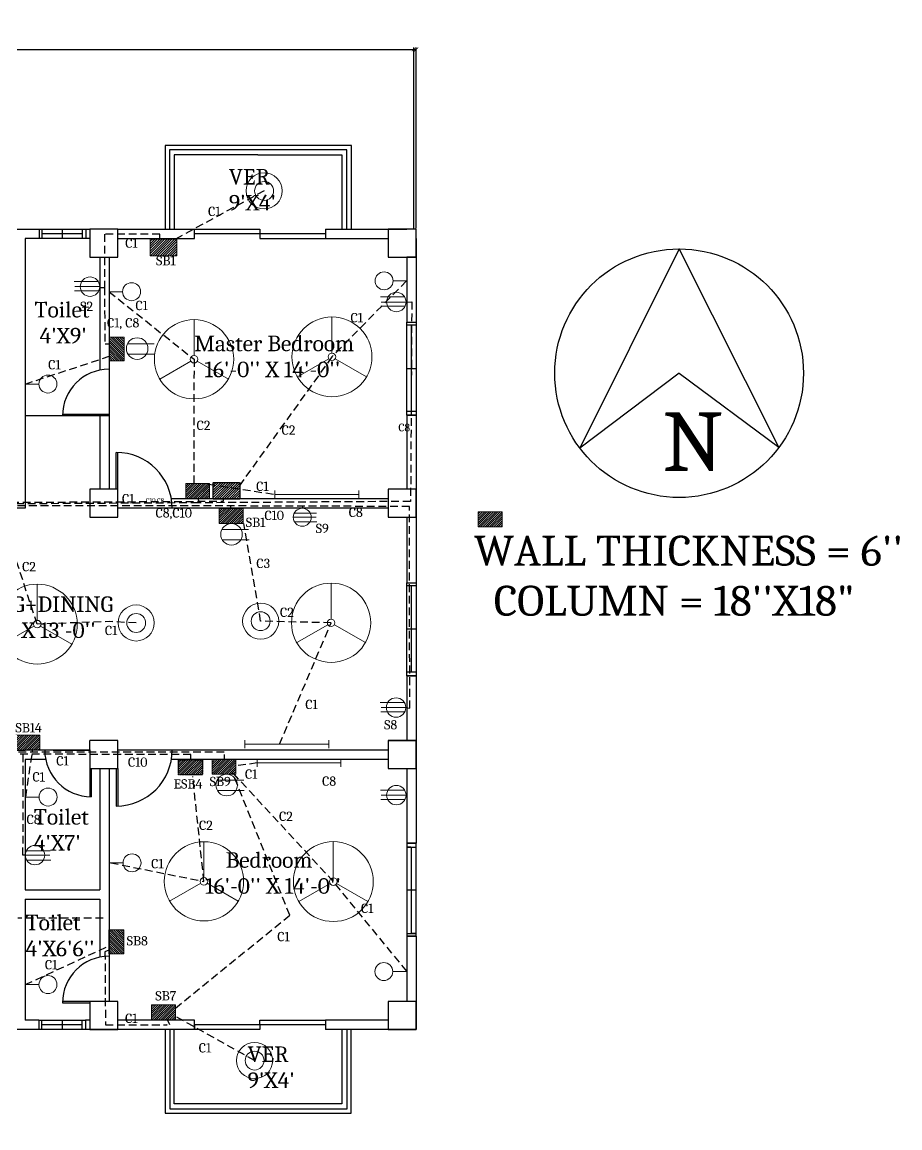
# Model space of a CAD drawing. Header units: inches. Extents: x -9560 to 22259, y -8480 to 5816.
# Drawn here: x 2286 to 2852, y 2246 to 2959 of the extents above; entities that cross this region are included whole.
import ezdxf

# ---------------------------------------------------------------- set-up
doc = ezdxf.new("R2010")
doc.units = ezdxf.units.IN
doc.header["$LTSCALE"] = 2
doc.linetypes.add('HIDDEN', pattern=[0.375, 0.25, -0.125])
for name, color, linetype, lineweight in [('Conduit', 102, 'HIDDEN', 30), ('Emergency', 20, 'HIDDEN', 30), ('Emergency Lines', 30, 'HIDDEN', 0), ('FF', 160, 'Continuous', 0)]:
    doc.layers.add(name, color=color, linetype=linetype, lineweight=lineweight)
for name, color, linetype in [('Dimension', 254, 'Continuous'), ('Door', 132, 'Continuous'), ('FloorPlan', 2, 'Continuous'), ('Sliding Door', 6, 'Continuous'), ('Text', 1, 'Continuous'), ('Window', 90, 'Continuous')]:
    doc.layers.add(name, color=color, linetype=linetype)
doc.styles.get("Standard").update_dxf_attribs({"font": 'Cambria Math.ttf', "height": 10})
doc.dimstyles.new('ISO-25', dxfattribs={"dimscale": 0, "dimtxt": 10, "dimasz": 2.5, "dimexe": 1.25, "dimexo": 0.625, "dimgap": 14.63, "dimtad": 1, "dimdec": 0, "dimlunit": 4, "dimtxsty": 'Standard', "dimblk": 'ARCHTICK', "dimcen": 2.5, "dimadec": 0, "dimazin": 0, "dimtfac": 1, "dimtdec": 0, "dimtix": 1, "dimtmove": 2, "dimatfit": 0, "dimldrblk": 'ARCHTICK', "dimfxl": 1, "dimarcsym": 0})

# ---------------------------------------------------------------- blocks, each defined once
blk = doc.blocks.new('_ArchTick')
at = {"color": 0, "linetype": 'ByBlock', "const_width": 0.15}
blk.add_lwpolyline([(-0.5, -0.5), (0.5, 0.5)], dxfattribs=at)
blk = doc.blocks.new('*D5')
at = {"layer": 'Defpoints', "color": 0, "transparency": 16777216}
for p in [(2539.95, 2941.84), (1573.95, 2826), (2539.95, 2826)]:
    blk.add_point(p, dxfattribs=at)
at = {"layer": 'Dimension', "color": 0, "lineweight": -2, "transparency": 16777216}
for p, q in [((1573.95, 2826.62), (1573.95, 2943.09)), ((1573.95, 2941.84), (2539.95, 2941.84)), ((2539.95, 2826.62), (2539.95, 2943.09))]:
    blk.add_line(p, q, dxfattribs=at)
at = {"layer": 'Dimension', "color": 0, "lineweight": -2, "transparency": 16777216, "xscale": 2.5, "yscale": 2.5, "zscale": 2.5, "rotation": 180}
blk.add_blockref('_ArchTick', (1573.95, 2941.84), dxfattribs=at)
at = {"layer": 'Dimension', "color": 0, "lineweight": -2, "transparency": 16777216, "xscale": 2.5, "yscale": 2.5, "zscale": 2.5}
blk.add_blockref('_ArchTick', (2539.95, 2941.84), dxfattribs=at)
at = {"layer": 'Dimension', "color": 0, "transparency": 16777216, "insert": (2056.95, 2952.9), "char_height": 10, "attachment_point": 5}
blk.add_mtext('80\'-6"', dxfattribs=at)
blk = doc.blocks.new('*D17')
at = {"layer": 'Defpoints', "color": 0, "transparency": 16777216}
for p in [(2538.31, 2941.84), (2538.31, 2826), (1572.31, 1786.26)]:
    blk.add_point(p, dxfattribs=at)
at = {"layer": 'Dimension', "color": 0, "lineweight": -2, "transparency": 16777216}
for p, q in [((1572.31, 1786.89), (1572.31, 2943.09)), ((1572.31, 2941.84), (2538.31, 2941.84)), ((2538.31, 2826.63), (2538.31, 2943.09))]:
    blk.add_line(p, q, dxfattribs=at)
at = {"layer": 'Dimension', "color": 0, "lineweight": -2, "transparency": 16777216, "xscale": 2.5, "yscale": 2.5, "zscale": 2.5, "rotation": 180}
blk.add_blockref('_ArchTick', (1572.31, 2941.84), dxfattribs=at)
at = {"layer": 'Dimension', "color": 0, "lineweight": -2, "transparency": 16777216, "xscale": 2.5, "yscale": 2.5, "zscale": 2.5}
blk.add_blockref('_ArchTick', (2538.31, 2941.84), dxfattribs=at)
at = {"layer": 'Dimension', "color": 0, "transparency": 16777216, "insert": (2055.31, 2952.9), "char_height": 10, "attachment_point": 5}
blk.add_mtext('80\'-6"', dxfattribs=at)
blk = doc.blocks.new('ceiling_fan')
at = {"layer": 'FF'}
for p, q in [((18.44, 12.66), (18.44, 31.94)), ((16.69, 9.64), (0, 0)), ((20.19, 9.64), (36.88, 0))]:
    blk.add_line(p, q, dxfattribs=at)
for radius in [21.29, 2.02]:
    blk.add_circle((18.44, 10.65), radius, dxfattribs=at)
blk = doc.blocks.new('tube_light')
at = {"layer": 'FF'}
for p, q in [((0, 3), (0, 6)), ((0, 3), (64.25, 3)), ((0, 3), (0, 0)), ((64.25, 3), (64.25, 6)), ((64.25, 3), (64.25, 0))]:
    blk.add_line(p, q, dxfattribs=at)
blk = doc.blocks.new('threepinsocket')
for p, q in [((-45.7, 9), (-1.4, 9)), ((-43.9, 16.7), (-0.8, 16.7)), ((-43.2, 0), (0, 0))]:
    blk.add_line(p, q)
blk.add_circle((-28.3, 9), 17.4)
blk = doc.blocks.new('switchboardsocket')
for p, q in [((-43.9, 16.7), (-0.8, 16.7)), ((-43.2, 0), (0, 0))]:
    blk.add_line(p, q)
blk.add_circle((-28.3, 9), 17.4)
blk = doc.blocks.new('hatch1')
h = blk.add_hatch()
h.set_pattern_fill('ANSI31', color=256, scale=20, style=0)
h.set_pattern_definition([(45, (-48.1155, 69.177), (-1.767767, 1.767767), [])])
h.paths.add_polyline_path([(38.5, 0), (38.5, 24.2), (0, 24.2), (0, 0)])
blk.add_lwpolyline([(0, 24.2), (38.5, 24.2), (38.5, 0), (0, 0)], close=True)
blk = doc.blocks.new('ceiling_light')
at = {"layer": 'FF'}
for radius in [15.52, 8.12]:
    blk.add_circle((0, 8.12), radius, dxfattribs=at)
blk = doc.blocks.new('lintel_light')
blk.add_line((26.7, 0), (0, 0))
blk.add_circle((44.1, 0), 17.4)

msp = doc.modelspace()

# ---------------------------------------------------------------- linework, layer by layer
at = {"layer": 'Conduit', "lineweight": 25, "ltscale": 10}
for p, q in [((2441.9, 2850.6), (2384.88, 2819.61)), ((2338.97, 2822.74), (2338.95, 2788.43)), ((2374.66, 2822.74), (2338.97, 2822.74)), ((2374.66, 2819.79), (2374.66, 2822.74)), ((2335.95, 2788.37), (2338.95, 2788.43)), ((2338.95, 2788.43), (2339.37, 2751.95)), ((2341.95, 2785.65), (2396.75, 2742.08)), ((2532.73, 2776.24), (2532.73, 2776.24)), ((2533.37, 2778.99), (2537.06, 2779.09)), ((2537.08, 2779.1), (2536.31, 2650.43)), ((2339.37, 2751.95), (2342.27, 2751.95)), ((2287.95, 2726.1), (2342.07, 2743.98)), ((2396.75, 2742.08), (2396.54, 2662.07)), ((2405.86, 2661.57), (2448.92, 2654.91)), ((2399.61, 2649.49), (2243.7, 2648.61)), ((2430.36, 2647.51), (2260.53, 2647.51)), ((2399.81, 2650.57), (2399.6, 2652.15)), ((2536.31, 2650.43), (2399.81, 2649.5)), ((2420.45, 2646.03), (2420.45, 2647.32)), ((2535.62, 2647.12), (2430.59, 2647.46)), ((2466.63, 2647.32), (2466.63, 2646)), ((2535.75, 2517), (2535.62, 2647.12)), ((2439.68, 2573.16), (2428.88, 2636.2)), ((2485.09, 2572.12), (2439.68, 2573.16)), ((2451.86, 2493.89), (2485.09, 2572.12)), ((2533.21, 2517.51), (2535.75, 2517)), ((2416.16, 2488.81), (2188.35, 2488.53)), ((2288.26, 2459.81), (2292.74, 2489.61)), ((2286.5, 2422.34), (2286.61, 2487.05)), ((2416.37, 2484.12), (2416.37, 2487.21)), ((2437.48, 2481.74), (2423.72, 2479.83)), ((2458.38, 2383.6), (2421.56, 2475.59)), ((2486.51, 2405.27), (2422.53, 2474.55)), ((2287.95, 2422.32), (2286.5, 2422.34)), ((2287.95, 2422.32), (2287.95, 2422.32)), ((2287.95, 2422.32), (2287.95, 2422.32)), ((2533.82, 2347.43), (2486.51, 2405.27)), ((2384.81, 2323.62), (2458.38, 2383.6)), ((2287.95, 2338.85), (2341.87, 2363.79)), ((2341.87, 2360.95), (2339.34, 2360)), ((2341.87, 2360.95), (2341.87, 2360.95)), ((2339.34, 2360), (2339.64, 2313)), ((2435.79, 2289.83), (2384.64, 2318.48)), ((2339.64, 2313), (2379.52, 2313)), ((2379.52, 2313), (2379.14, 2313)), ((2381.09, 2313), (2379.68, 2316.05))]:
    msp.add_line(p, q, dxfattribs=at)
at = {"layer": 'Dimension'}
for p, q in [((2709.37, 2813.23), (2645.34, 2684.85)), ((2773.74, 2685.32), (2709.37, 2813.23)), ((2709.37, 2733.07), (2645.34, 2684.85)), ((2709.37, 2733.07), (2773.74, 2685.32))]:
    msp.add_line(p, q, dxfattribs=at)
msp.add_circle((2709.37, 2733.07), 80.15, dxfattribs=at)
at = {"layer": 'Door'}
for p, q in [((2341.95, 2705.6), (2311.95, 2705.6)), ((2341.95, 2706.49), (2311.96, 2706.49)), ((2346.63, 2658.22), (2346.63, 2682)), ((2347.63, 2658.22), (2347.63, 2681.99)), ((2329.63, 2478.14), (2329.63, 2460.01)), ((2330.52, 2478.14), (2330.52, 2460)), ((2346.63, 2478.14), (2346.63, 2454)), ((2347.63, 2478.14), (2347.63, 2454.01)), ((2311.95, 2327.11), (2329.63, 2327.11)), ((2329.63, 2328), (2311.96, 2328))]:
    msp.add_line(p, q, dxfattribs=at)
for centre, radius, start, end in [((2341.95, 2705.6), 30, 90, 180), ((2346.63, 2646), 36, 0, 90), ((2330.52, 2490), 30, 180, 270), ((2346.63, 2490), 36, 270, 0), ((2341.95, 2327.11), 30, 90, 180)]:
    msp.add_arc(centre, radius, start, end, dxfattribs=at)
at = {"layer": 'Emergency', "lineweight": 25, "ltscale": 10}
for p, q in [((2533.7, 2792.63), (2485.64, 2743.63)), ((2485.64, 2743.63), (2426.26, 2660.96)), ((2241.42, 2649.64), (2415.74, 2650.56)), ((2415.74, 2650.56), (2415.74, 2652.34)), ((2295.69, 2571.27), (2275.17, 2633.61)), ((2344.38, 2572.98), (2295.69, 2571.27)), ((2359.48, 2572.03), (2342.51, 2572.91)), ((2394.72, 2487.14), (2239.34, 2487.54)), ((2394.72, 2483.72), (2394.72, 2487.14)), ((2403.13, 2405.4), (2395.91, 2473.14)), ((2343.04, 2417.38), (2403.13, 2405.4))]:
    msp.add_line(p, q, dxfattribs=at)
at = {"layer": 'Emergency Lines', "lineweight": 25, "ltscale": 10}
msp.add_line((2338.24, 2381.66), (2283.09, 2381.66), dxfattribs=at)
at = {"layer": 'FloorPlan'}
for p, q in [((2384.23, 2880), (2378.23, 2880)), ((2378.23, 2880), (2378.23, 2826)), ((2495.23, 2877.18), (2380.91, 2877.18)), ((2380.91, 2877.18), (2380.91, 2826)), ((2437.95, 2873.98), (2383.95, 2873.98)), ((2383.95, 2873.98), (2383.95, 2826)), ((2498.23, 2880), (2384.23, 2880)), ((2437.95, 2873.98), (2491.95, 2873.98)), ((2491.95, 2873.98), (2491.95, 2826)), ((2495.23, 2826), (2495.23, 2877.18)), ((2498.23, 2874), (2498.23, 2880)), ((2498.23, 2826), (2498.23, 2874)), ((2263.95, 2825.88), (2296.95, 2825.97)), ((2296.95, 2825.97), (2296.95, 2819.97)), ((2326.95, 2825.97), (2329.63, 2826)), ((2326.95, 2825.97), (2326.95, 2819.97)), ((2347.63, 2826), (2329.63, 2826)), ((2329.63, 2826), (2329.63, 2808)), ((2347.63, 2808), (2347.63, 2826)), ((2347.63, 2826), (2396.95, 2826)), ((2396.95, 2819.98), (2396.95, 2826)), ((2481.4, 2826), (2533.95, 2826)), ((2481.4, 2826), (2481.4, 2819.99)), ((2539.95, 2826), (2521.95, 2826)), ((2521.95, 2826), (2521.95, 2808)), ((2539.95, 2826), (2533.95, 2826)), ((2539.95, 2820), (2539.95, 2826)), ((2539.95, 2808), (2539.95, 2826)), ((2329.63, 2819.97), (2287.95, 2819.97)), ((2287.95, 2819.93), (2287.95, 2652)), ((2347.63, 2819.97), (2396.95, 2819.98)), ((2481.4, 2819.99), (2521.95, 2819.99)), ((2539.95, 2820), (2539.95, 2766)), ((2329.63, 2808), (2347.63, 2808)), ((2335.95, 2808), (2335.95, 2735)), ((2335.95, 2808), (2335.95, 2735)), ((2341.95, 2808), (2341.95, 2658.22)), ((2521.95, 2808), (2539.95, 2808)), ((2539.95, 2808), (2533.95, 2808)), ((2533.95, 2808), (2533.95, 2766)), ((2533.95, 2808), (2533.95, 2766)), ((2533.95, 2766), (2539.95, 2766)), ((2341.95, 2735.6), (2341.95, 2705.6)), ((2335.95, 2705.6), (2287.95, 2705.6)), ((2335.95, 2706.49), (2335.95, 2658.22)), ((2341.95, 2705.6), (2341.95, 2706.49)), ((2533.95, 2706), (2539.95, 2706)), ((2533.95, 2706), (2533.95, 2658.22)), ((2533.95, 2706), (2533.95, 2658.22)), ((2539.95, 2706), (2539.95, 2598)), ((2347.63, 2658.22), (2329.63, 2658.22)), ((2329.63, 2658.22), (2329.63, 2640.22)), ((2347.63, 2640.22), (2347.63, 2658.22)), ((2539.95, 2658.22), (2521.95, 2658.22)), ((2521.95, 2658.22), (2521.95, 2640.22)), ((2539.95, 2640.22), (2539.95, 2658.22)), ((2287.95, 2646), (2281.95, 2646)), ((2287.95, 2652), (2287.95, 2646)), ((2521.95, 2646), (2347.63, 2646)), ((2377.95, 2646), (2347.63, 2646)), ((2521.95, 2652), (2382.12, 2652)), ((2329.63, 2640.22), (2347.63, 2640.22)), ((2521.95, 2640.22), (2539.95, 2640.22)), ((2533.95, 2640.22), (2533.95, 2598)), ((2533.95, 2598), (2539.95, 2598)), ((2533.95, 2538), (2539.95, 2538)), ((2533.95, 2538), (2533.95, 2496.14)), ((2539.95, 2538), (2539.95, 2430)), ((2347.63, 2496.14), (2329.63, 2496.14)), ((2329.63, 2490.14), (2329.63, 2496.14)), ((2347.63, 2478.14), (2347.63, 2496.14)), ((2539.95, 2496.14), (2521.95, 2496.14)), ((2521.95, 2496.14), (2521.95, 2478.14)), ((2521.95, 2496.14), (2539.95, 2496.14)), ((2539.95, 2478.14), (2539.95, 2496.14)), ((2281.95, 2490), (2287.95, 2490)), ((2329.63, 2490), (2287.95, 2490)), ((2305.95, 2490), (2329.63, 2490)), ((2329.63, 2490.14), (2329.63, 2478.14)), ((2377.95, 2490), (2347.63, 2490)), ((2521.95, 2490), (2347.63, 2490)), ((2301.12, 2484), (2287.95, 2484)), ((2287.95, 2484), (2287.95, 2400)), ((2287.95, 2484), (2287.95, 2400)), ((2521.95, 2484), (2382.12, 2484)), ((2329.63, 2478.14), (2347.63, 2478.14)), ((2335.95, 2478.14), (2335.95, 2400)), ((2341.95, 2478.14), (2341.95, 2328)), ((2521.95, 2478.14), (2539.95, 2478.14)), ((2533.95, 2478.14), (2533.95, 2430)), ((2533.95, 2430), (2539.95, 2430)), ((2287.95, 2400), (2296.95, 2400)), ((2326.95, 2400), (2335.95, 2400)), ((2287.95, 2394), (2287.95, 2316)), ((2287.95, 2394), (2296.95, 2394)), ((2326.95, 2394), (2335.95, 2394)), ((2335.95, 2394), (2335.95, 2356.5)), ((2533.95, 2370), (2539.95, 2370)), ((2533.95, 2370), (2533.95, 2328)), ((2539.95, 2370), (2539.95, 2316)), ((2341.95, 2346), (2341.95, 2328)), ((2347.63, 2328), (2329.63, 2328)), ((2329.63, 2328), (2329.63, 2310)), ((2347.63, 2310), (2347.63, 2328)), ((2539.95, 2328), (2521.95, 2328)), ((2521.95, 2328), (2521.95, 2310)), ((2539.95, 2310), (2539.95, 2328)), ((2296.78, 2316), (2287.95, 2316)), ((2296.78, 2316), (2296.78, 2310)), ((2329.63, 2316), (2326.78, 2316)), ((2329.63, 2316), (2326.78, 2316)), ((2326.78, 2316), (2326.78, 2310)), ((2396.95, 2316), (2347.63, 2316)), ((2396.95, 2310), (2396.95, 2316)), ((2521.95, 2316), (2481.4, 2316)), ((2481.4, 2316), (2481.4, 2310)), ((2539.95, 2316), (2539.95, 2310)), ((2296.78, 2310), (2089.95, 2310)), ((2396.95, 2310), (2326.78, 2310)), ((2329.63, 2310), (2347.63, 2310)), ((2378.09, 2310), (2378.09, 2262)), ((2381.09, 2310), (2381.09, 2258.82)), ((2383.95, 2262), (2383.95, 2310)), ((2533.95, 2310), (2481.4, 2310)), ((2491.95, 2310), (2491.95, 2262)), ((2495.41, 2258.82), (2495.41, 2310)), ((2498.09, 2256), (2498.09, 2310)), ((2521.95, 2310), (2539.95, 2310)), ((2539.95, 2310), (2533.95, 2310)), ((2378.09, 2262), (2378.09, 2256)), ((2491.95, 2262), (2383.95, 2262)), ((2378.09, 2256), (2492.09, 2256)), ((2381.09, 2258.82), (2495.41, 2258.82)), ((2492.09, 2256), (2498.09, 2256))]:
    msp.add_line(p, q, dxfattribs=at)
at = {"layer": 'FloorPlan', "lineweight": 25, "ltscale": 10}
for p, q in [((2297.19, 2400), (2326.95, 2400)), ((2297.06, 2394.02), (2326.95, 2394))]:
    msp.add_line(p, q, dxfattribs=at)
at = {"layer": 'Sliding Door'}
for p, q in [((2396.95, 2826), (2439.18, 2826)), ((2439.18, 2826), (2439.18, 2819.98)), ((2481.4, 2823), (2396.95, 2823)), ((2439.18, 2819.98), (2481.4, 2819.99)), ((2481.4, 2313), (2396.95, 2313)), ((2396.95, 2313), (2396.95, 2310)), ((2439.18, 2313), (2439.18, 2316)), ((2439.18, 2316), (2481.4, 2316)), ((2439.18, 2313), (2439.18, 2310)), ((2481.4, 2316), (2481.4, 2313)), ((2439.18, 2310), (2396.95, 2310))]:
    msp.add_line(p, q, dxfattribs=at)
at = {"layer": 'Window'}
for p, q in [((2296.95, 2825.97), (2326.95, 2825.97)), ((2296.95, 2825.97), (2296.95, 2819.97)), ((2298.7, 2825.97), (2298.7, 2819.97)), ((2311.95, 2819.97), (2311.95, 2825.97)), ((2324.65, 2825.97), (2324.65, 2819.97)), ((2326.95, 2825.97), (2326.95, 2819.97)), ((2326.95, 2819.97), (2296.95, 2819.97)), ((2324.65, 2822.97), (2298.7, 2822.97)), ((2533.95, 2706), (2533.95, 2766)), ((2533.95, 2766), (2539.95, 2766)), ((2539.95, 2764), (2533.95, 2764)), ((2536.95, 2708.3), (2536.95, 2764)), ((2539.95, 2766), (2539.95, 2706)), ((2539.95, 2736), (2533.95, 2736)), ((2539.95, 2708.3), (2533.95, 2708.3)), ((2539.95, 2706), (2533.95, 2706)), ((2533.95, 2538), (2533.95, 2598)), ((2533.95, 2598), (2539.95, 2598)), ((2539.95, 2596), (2533.95, 2596)), ((2536.95, 2540.3), (2536.95, 2596)), ((2539.95, 2598), (2539.95, 2538)), ((2539.95, 2568), (2533.95, 2568)), ((2539.95, 2540.3), (2533.95, 2540.3)), ((2539.95, 2538), (2533.95, 2538)), ((2539.95, 2430), (2533.95, 2430)), ((2533.95, 2430), (2533.95, 2370)), ((2536.55, 2427.38), (2533.95, 2427.38)), ((2533.95, 2427.38), (2539.95, 2427.38)), ((2536.95, 2371.87), (2536.95, 2427.38)), ((2539.95, 2370), (2539.95, 2430)), ((2533.95, 2400), (2539.95, 2400)), ((2533.95, 2371.87), (2539.95, 2371.87)), ((2539.95, 2370), (2533.95, 2370)), ((2539.95, 2371.87), (2536.55, 2371.87)), ((2296.78, 2316), (2326.78, 2316)), ((2296.78, 2316), (2296.78, 2310)), ((2298.54, 2316), (2298.54, 2310)), ((2324.49, 2313), (2298.54, 2313)), ((2311.78, 2316), (2311.78, 2310)), ((2324.49, 2316), (2324.49, 2310)), ((2326.78, 2316), (2326.78, 2310)), ((2326.78, 2310), (2296.78, 2310))]:
    msp.add_line(p, q, dxfattribs=at)

# ---------------------------------------------------------------- block references
at = {"layer": 'Emergency', "lineweight": 25, "ltscale": 10}
for p, xscale, yscale, zscale in [((2409.16, 2651.94), 0.4444444444444571, 0.4444444444444571, 8), ((2386.78, 2474.05), 0.4, 0.4, 12)]:
    msp.add_blockref('hatch1', p, dxfattribs=dict(at, xscale=xscale, yscale=yscale, zscale=zscale))
at = {"layer": 'FF'}
for name, p, xscale, yscale, zscale in [('ceiling_light', (2441.9, 2844.51), 0.75, 0.75, 12), ('lintel_light', (2341.79, 2785.65), 0.3333333333333333, 0.3333333333333333, 12), ('ceiling_fan', (2463.33, 2730.75), 1.210000000000036, 1.210000000000036, 14.52), ('switchboardsocket', (2371.41, 2745.35), 0.3999999999996362, 0.3999999999996362, 4.800000000000001), ('lintel_light', (2287.87, 2726.1), 0.3333333333333333, 0.3333333333333333, 12), ('hatch1', (2391.38, 2652.38), 0.4, 0.4, 12), ('hatch1', (2413.01, 2636.2), 0.4, 0.4, 12), ('threepinsocket', (2475.91, 2637.17), 0.3333333333333333, 0.3333333333333333, 12), ('hatch1', (2579.84, 2634.04), 0.4000000000000909, 0.4000000000000909, 12), ('ceiling_fan', (2273.38, 2558.39), 1.20999999999998, 1.20999999999998, 14.52), ('ceiling_light', (2359.48, 2565.94), 0.75, 0.75, 36), ('ceiling_light', (2439.68, 2567.07), 0.75, 0.75, 12), ('hatch1', (2281.95, 2490), 0.4, 0.4, 12), ('hatch1', (2408.33, 2474.55), 0.3999999999999986, 0.3999999999999986, 12), ('switchboardsocket', (2429.09, 2463.91), 0.3999999999999986, 0.3999999999999986, 12), ('lintel_light', (2287.96, 2459.81), 0.3333333333333333, 0.3333333333333333, 12), ('threepinsocket', (2304.41, 2419.09), 0.3599999999996726, 0.3599999999996726, 0.3599999999996726), ('ceiling_fan', (2464.2, 2392.39), 1.210000000000036, 1.210000000000036, 14.52), ('lintel_light', (2342.07, 2417.38), 0.3333333333333333, 0.3333333333333333, 12), ('lintel_light', (2287.91, 2338.85), 0.3333333333333333, 0.3333333333333333, 12), ('ceiling_light', (2435.79, 2283.75), 0.75, 0.75, 12)]:
    msp.add_blockref(name, p, dxfattribs=dict(at, xscale=xscale, yscale=yscale, zscale=zscale))
at = {"layer": 'FF', "lineweight": 25, "ltscale": 10}
for name, p, xscale, yscale, zscale in [('hatch1', (2368.45, 2808.84), 0.4444444444444571, 0.4444444444444571, 8), ('switchboardsocket', (2432.21, 2625.57), 0.4, 0.4, 12), ('hatch1', (2369.42, 2316.12), 0.4, 0.4, 12)]:
    msp.add_blockref(name, p, dxfattribs=dict(at, xscale=xscale, yscale=yscale, zscale=zscale))
at = {"layer": 'FF'}
for name, p, xscale, yscale, zscale, rotation in [('threepinsocket', (2319.51, 2792.13), 0.3599999999996726, 0.3599999999996726, 0.3599999999996726, 180), ('lintel_light', (2533.93, 2792.63), 0.3333333333333333, 0.3333333333333333, 12, 180), ('threepinsocket', (2516.91, 2782.23), 0.3599999999996726, 0.3599999999996726, 0.3599999999996726, 180), ('hatch1', (2351.77, 2740.99), 0.4, 0.4, 12, 90), ('threepinsocket', (2516.76, 2520.75), 0.3599999999996726, 0.3599999999996726, 0.3599999999996726, 180), ('threepinsocket', (2516.92, 2464.27), 0.3600000000005821, 0.3600000000005821, 0.3600000000005821, 180), ('hatch1', (2351.57, 2358.73), 0.4, 0.4, 12, 90), ('lintel_light', (2533.76, 2347.28), 0.3333333333333333, 0.3333333333333333, 12, 180)]:
    msp.add_blockref(name, p, dxfattribs=dict(at, xscale=xscale, yscale=yscale, zscale=zscale, rotation=rotation))
at = {"layer": 'FloorPlan', "xscale": 1.199999999999818, "yscale": 1.199999999999818, "zscale": 1.199999999999818}
for p in [(2374.62, 2729.31), (2462.97, 2559.35), (2381.01, 2392.63)]:
    msp.add_blockref('ceiling_fan', p, dxfattribs=at)
at = {"layer": 'FloorPlan', "xscale": 0.8400000000001455, "yscale": 0.8400000000001455, "zscale": 0.8400000000001455, "rotation": 180}
for p in [(2502.89, 2657.43), (2483.52, 2496.39), (2491.45, 2484.26)]:
    msp.add_blockref('tube_light', p, dxfattribs=at)

# ---------------------------------------------------------------- texts
at = {"layer": 'Conduit', "lineweight": 25, "ltscale": 10, "attachment_point": 1}
for s, insert, char_height, width in [('C1', (2405.8, 2840.43), 6, 6.7093), ('C1', (2352.43, 2819.98), 6, 6.236), ('C1', (2358.99, 2779.75), 6, 7.6815), ('C1, C8', (2340.68, 2768.59), 6, 29.0234), ('C1', (2302.76, 2741.55), 6, 12.4647), ('C2', (2398.38, 2702.47), 6, 7.7594), ('C8', (2528.47, 2700.59), 5, 7.494), ('C1', (2436.78, 2663.18), 6, 5.318), ('C10,C8', (2365.68, 2652.53), 3, 16.7809), ('C8,C10', (2371.93, 2646.03), 6, 34.0802), ('C8', (2496.46, 2646.34), 6, 13.6009), ('C10', (2442.13, 2644.43), 6, 13.6571), ('C3', (2436.91, 2613.48), 6, 17.8777), ('C2', (2452.15, 2581.93), 6, 6.6061), ('C1', (2468.49, 2522.51), 6, 13.5397), ('C10', (2354.16, 2485.33), 6, 12.1556), ('C1', (2292.61, 2475.8), 6, 10.0573), ('C1', (2429.59, 2477.58), 6, 8.5978), ('{\\C1;ESB4}', (2383.55, 2471.27), 6, 11.9088), ('{\\C5;SB9}', (2406.82, 2472.82), 6, 9.5646), ('C8', (2479.28, 2473.07), 6, 12.3555), ('C8', (2288.82, 2448.39), 6, 5.8642), ('C2', (2451.54, 2450.4), 6, 9.6691), ('C1', (2504.35, 2391.05), 6, 19.846), ('C1', (2450.42, 2372.81), 6, 13.3279), ('C1', (2300.65, 2354.68), 6, 9.9063), ('C1', (2352.31, 2320.13), 6, 13.7098), ('C1', (2399.78, 2301.09), 6, 11.9152)]:
    msp.add_mtext(s, dxfattribs=dict(at, insert=insert, char_height=char_height, width=width))
at = {"layer": 'Dimension', "attachment_point": 1}
for s, insert, char_height, width in [('N', (2698.67, 2707.8), 37.73, 1918.9497), ('\\pt116.1;WALL THICKNESS = 6\'\'\\P\\ptz;  COLUMN = 18\'\'X18"', (2577.2, 2628.29), 19.3514, 984.3379)]:
    msp.add_mtext(s, dxfattribs=dict(at, insert=insert, char_height=char_height, width=width))
at = {"layer": 'Emergency', "lineweight": 25, "ltscale": 10, "char_height": 6, "attachment_point": 1}
for s, insert, width in [('C1', (2497.62, 2771.9), 6.2494), ('C2', (2453.18, 2699.42), 6.9438), ('C1', (2350.33, 2655.18), 12.1133), ('C2', (2285.94, 2611.38), 5.4848), ('C1', (2339.32, 2570.21), 9.4896), ('C1', (2307.97, 2486.14), 11.0704), ('C2', (2399.95, 2444.59), 12.1191), ('C1', (2369.1, 2419.83), 8.9789)]:
    msp.add_mtext(s, dxfattribs=dict(at, insert=insert, width=width))
at = {"layer": 'FF', "lineweight": 25, "ltscale": 10, "char_height": 6, "attachment_point": 1}
for s, insert, width in [('SB1', (2372.25, 2808.65), 12.8482), ('S2', (2323.34, 2779.24), 9.921), ('SB1', (2430.08, 2639.93), 15.7641), ('S9', (2475.18, 2636.01), 14.9124), ('SB14', (2281.64, 2507.47), 16.6951), ('S8', (2519.26, 2509.41), 12.1723), ('SB8', (2353.33, 2370.11), 10.0086), ('SB7', (2371.79, 2334.62), 17.394)]:
    msp.add_mtext(s, dxfattribs=dict(at, insert=insert, width=width))
at = {"layer": 'Text', "attachment_point": 1}
for s, insert, char_height, width in [("VER\\P9'X4'", (2419.22, 2864.79), 10.048, 870.4995), ("Toilet\\P 4'X9'", (2293.93, 2779.08), 10.048, 870.4995), ("Master Bedroom\\P  16'-0'' X 14'-0''", (2396.84, 2757.32), 10.0479, 511.0991), ("LIVING+DINING\\P 39'-6'' X 13'-0''", (2242.06, 2589.16), 10.0479, 511.0991), (" Toilet\\P 4'X7'", (2290.21, 2452.06), 10.048, 870.4995), ("    Bedroom\\P16'-0'' X 14'-0''", (2403.89, 2424.24), 10.0479, 511.0991), ("Toilet\\P4'X6'6''", (2288.2, 2383.94), 10.048, 870.4995), ("VER\\P9'X4'", (2431.29, 2298.98), 10.048, 870.4995)]:
    msp.add_mtext(s, dxfattribs=dict(at, insert=insert, char_height=char_height, width=width))

# ---------------------------------------------------------------- dimensions: what is measured, and where the dimension line sits
at = {"layer": 'Dimension'}
for base, p1, p2, picture, middle in [((2538.31, 2941.84), (1572.31, 1786.26), (2538.31, 2826), '*D17', (2055.31, 2952.9)), ((2539.95, 2941.84), (1573.95, 2826), (2539.95, 2826), '*D5', (2056.95, 2952.9))]:
    dim = msp.add_linear_dim(base=base, p1=p1, p2=p2, dimstyle='ISO-25', override={"dimscale": 1, "dimtxt": 24, "dimgap": 6}, dxfattribs=at)
    dim.commit()
    dim.dimension.update_dxf_attribs({"geometry": picture, "text_midpoint": middle})

doc.saveas('drawing.dxf')
